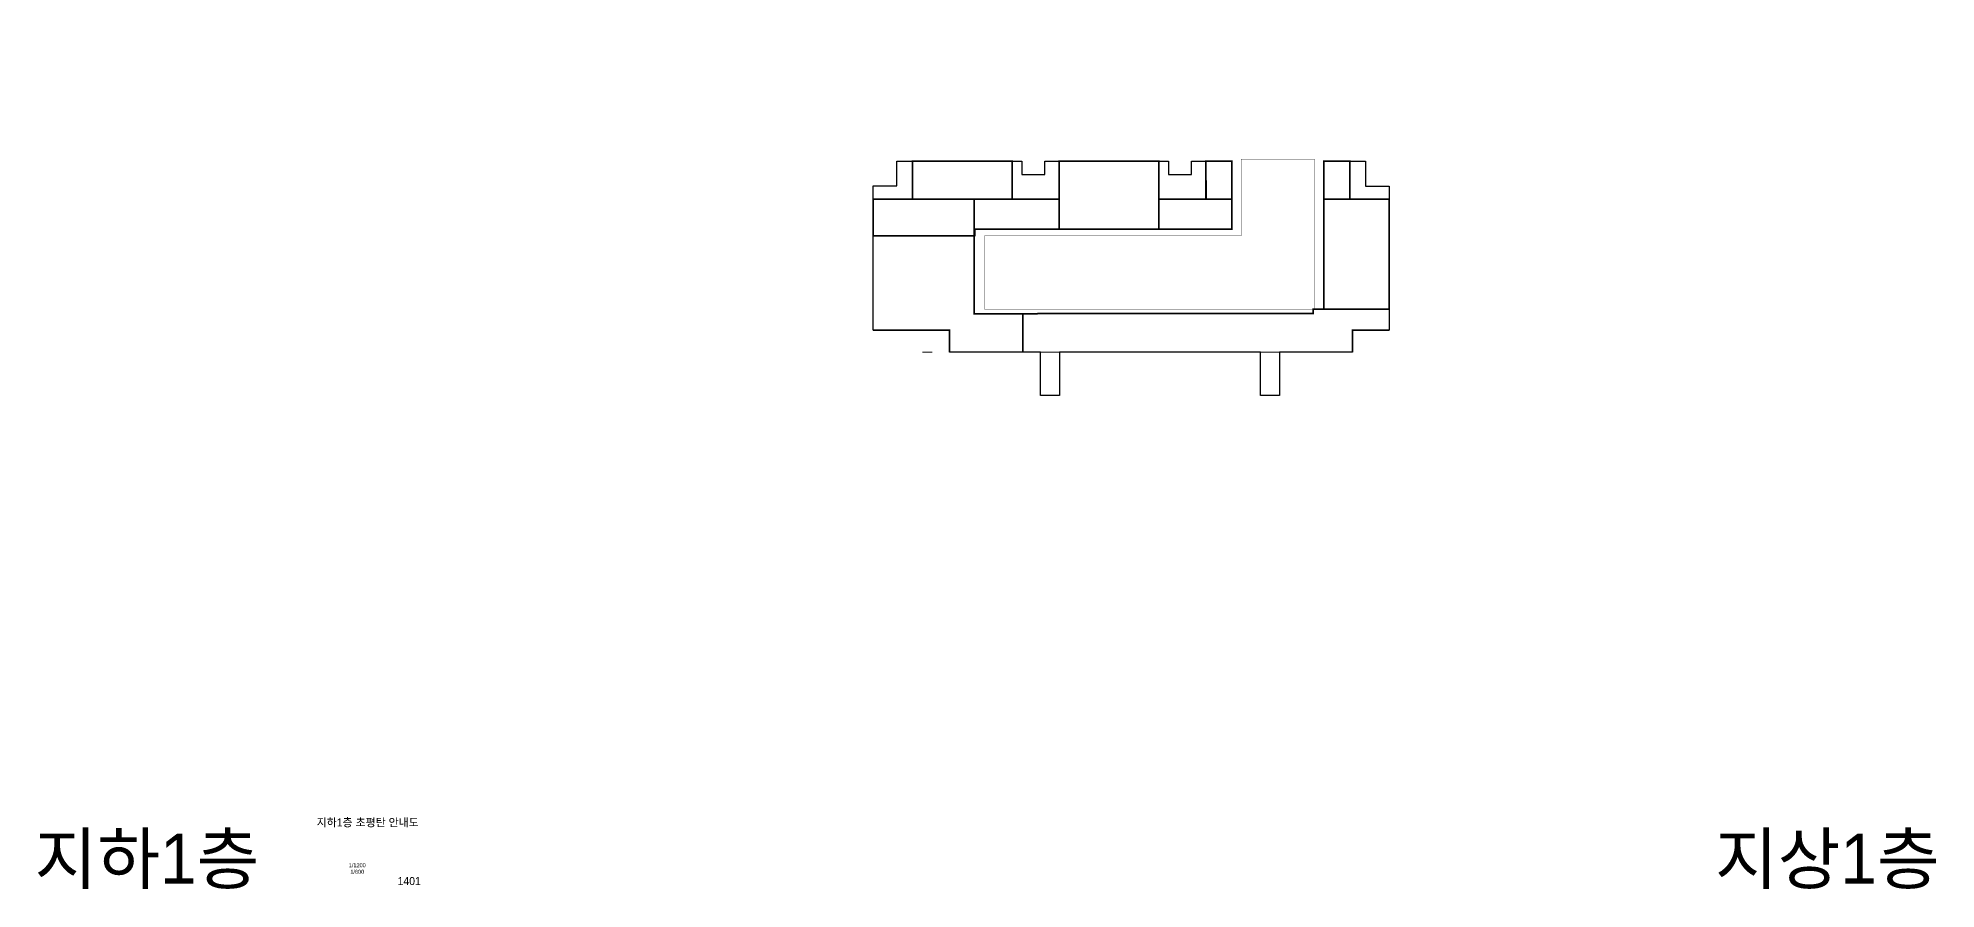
# Model space of a CAD drawing. Header units: millimetres. Extents: x 9964012 to 11087728, y 2201471 to 2971249.
# Drawn here: x 9964012 to 10533287, y 2715947 to 2971249 of the extents above; entities that cross this region are included whole.
import ezdxf
from ezdxf.enums import TextEntityAlignment as Align

# ---------------------------------------------------------------- set-up
doc = ezdxf.new("R2010")
doc.units = ezdxf.units.MM
doc.header["$LTSCALE"] = 1000
doc.header["$MEASUREMENT"] = 0
doc.linetypes.add('03 단지-0902$0$HIDDEN', pattern=[0.375, 0.25, -0.125])
for name, color, linetype in [('0.면적', 2, 'CONTINUOUS'), ('AREA_초평탄', 4, 'CONTINUOUS'), ('CJ_Angle Joint', 5, '03 단지-0902$0$HIDDEN'), ("CON'C", 2, 'CONTINUOUS'), ('TEX', 3, 'CONTINUOUS'), ('TEX-SYM', 3, 'CONTINUOUS')]:
    doc.layers.add(name, color=color, linetype=linetype)
doc.styles.add('HY울릉도M체', font='Dotum.ttf')
doc.styles.add('돋움', font='Dotum.ttf', dxfattribs={"width": 0.9})

msp = doc.modelspace()

# ---------------------------------------------------------------- linework, layer by layer
at = {"layer": '0.면적', "color": 2, "ltscale": 3, "const_width": 500}
for points in [[(10256204, 2922885), (10226303, 2922885), (10226303, 2934285), (10256204, 2934285)], [(10270303, 2934285), (10300203, 2934285), (10300203, 2913885), (10270303, 2913885)], [(10314303, 2934285), (10322103, 2934285), (10322103, 2922885), (10314303, 2922885)], [(10357503, 2922885), (10349703, 2922885), (10349703, 2934285), (10357503, 2934285)], [(10214503, 2922885), (10244753, 2922885), (10244753, 2911885), (10214503, 2911885)], [(10270303, 2922885), (10244753, 2922885), (10244753, 2913885), (10270303, 2913885)], [(10300203, 2922885), (10322103, 2922885), (10322103, 2913885), (10300203, 2913885)], [(10349703, 2922885), (10369303, 2922885), (10369303, 2889885), (10349703, 2889885)]]:
    msp.add_lwpolyline(points, close=True, dxfattribs=at)
at = {"layer": 'AREA_초평탄', "color": 4, "ltscale": 3}
for points in [[(10322104, 2934285), (10314303, 2934285), (10314353, 2922885), (10300203, 2922885), (10300203, 2934285), (10270303, 2934285), (10270303, 2922884), (10256203, 2922885), (10256203, 2934285), (10226303, 2934285), (10226303, 2922885), (10214503, 2922885), (10214503, 2911885), (10245103, 2911885), (10245103, 2913885), (10322103, 2913885)], [(10214503, 2922885), (10214503, 2926935), (10221653, 2926935), (10221653, 2934285), (10226303, 2934285), (10226303, 2922885)], [(10256203, 2934285), (10259103, 2934285), (10259103, 2930330), (10266003, 2930335), (10266003, 2934285), (10270303, 2934285), (10270302, 2922884), (10256203, 2922885)], [(10300203, 2934285), (10303103, 2934285), (10303103, 2930335), (10310003, 2930335), (10310003, 2934285), (10314303, 2934285), (10314303, 2922885), (10300203, 2922885)], [(10349703, 2934285), (10357503, 2934285), (10357503, 2922885), (10369303, 2922885), (10369303, 2889885), (10349703, 2889885)], [(10357503, 2934285), (10362153, 2934285), (10362153, 2926835), (10369303, 2926835), (10369303, 2922885), (10357503, 2922885)], [(10214503, 2911885), (10244753, 2911885), (10244753, 2888534), (10259347, 2888534), (10259353, 2876985), (10237353, 2876985), (10237353, 2883635), (10214503, 2883635)], [(10259347, 2888541), (10346503, 2888585), (10346503, 2889885), (10369303, 2889885), (10369303, 2883635), (10358303, 2883635), (10358303, 2876985), (10336403, 2876975), (10336403, 2863985), (10330703, 2863985), (10330703, 2876985), (10270403, 2876985), (10270403, 2863985), (10264653, 2863985), (10264653, 2876985), (10259347, 2876985)]]:
    msp.add_lwpolyline(points, close=True, dxfattribs=at)
at = {"layer": 'AREA_초평탄', "color": 6, "ltscale": 3, "const_width": 300}
for points in [[(10229253, 2876985), (10232253, 2876985)], [(10264653, 2876985), (10270413, 2876975)], [(10330703, 2876985), (10336463, 2876975)]]:
    msp.add_lwpolyline(points, dxfattribs=at)
at = {"layer": 'CJ_Angle Joint', "color": 5, "ltscale": 8, "const_width": 500}
for points in [[(10214503, 2922885), (10226303, 2922885), (10226303, 2934285)], [(10256203, 2934285), (10256202, 2922885), (10270303, 2922885), (10270303, 2934285)], [(10300203, 2934285), (10300203, 2922885), (10314353, 2922885), (10314303, 2934285)], [(10349703, 2934285), (10349703, 2889885), (10369303, 2889885)], [(10357503, 2934285), (10357503, 2922885), (10369303, 2922885)], [(10214503, 2911885), (10244753, 2911885), (10244753, 2888534), (10346503, 2888585), (10346503, 2889885), (10349703, 2889885)], [(10259347, 2888541), (10259353, 2876985)], [(10237353, 2876985), (10237353, 2883635), (10214503, 2883635)], [(10358303, 2876985), (10358303, 2883635), (10369303, 2883635)]]:
    msp.add_lwpolyline(points, dxfattribs=at)
at = {"layer": "CON'C", "color": 8, "ltscale": 3, "const_width": 100}
msp.add_lwpolyline([(10346903, 2934885), (10346903, 2889885), (10247903, 2889885), (10247903, 2911885), (10324903, 2911885), (10324903, 2934885)], close=True, dxfattribs=at)

# ---------------------------------------------------------------- texts
at = {"layer": '0.면적', "color": 2, "ltscale": 3, "style": 'HY울릉도M체'}
for s, p in [('지하1층', (9962989, 2717543)), ('지상1층', (10466989, 2717543))]:
    msp.add_text(s, height=15000, dxfattribs=at).set_placement(p)
at = {"layer": 'TEX', "style": '돋움'}
msp.add_text('(용접이형 철망 상하 Ø6 100x100)', height=30, dxfattribs=at).set_placement((10042145, 2971230), align=Align.MIDDLE_LEFT)
at = {"layer": 'TEX-SYM', "style": '돋움'}
for s, height, p in [('지하1층 초평탄 안내도', 2400, (10062904, 2735928)), ('1/1200', 1200, (10059782, 2723090)), ('1/600', 1200, (10059782, 2721126)), ('1401', 2400, (10075349, 2718343))]:
    msp.add_text(s, height=height, dxfattribs=at).set_placement(p, align=Align.MIDDLE_CENTER)

doc.saveas('drawing.dxf')
